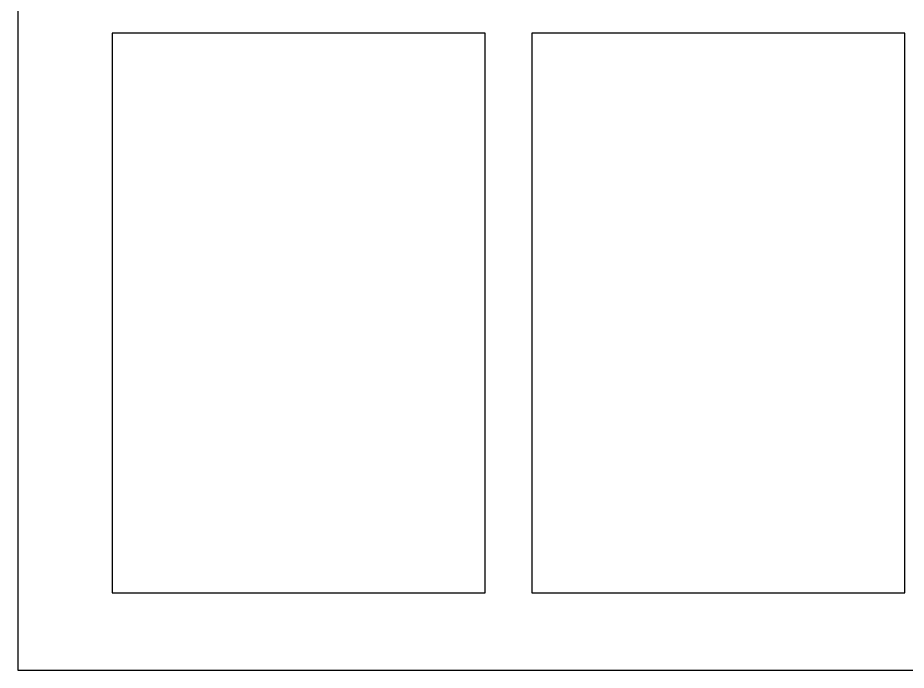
# Model space of a CAD drawing. Header units: metres. Extents: x 151 to 270, y 180 to 223.
# Drawn here: x 166.47 to 167.423, y 209.853 to 210.552 of the extents above; entities that cross this region are included whole.
import ezdxf

# ---------------------------------------------------------------- set-up
doc = ezdxf.new("R2010")
doc.units = ezdxf.units.M
doc.layers.add('1-AREA DE PRODUCCION', color=7, linetype='Continuous')

msp = doc.modelspace()

# ---------------------------------------------------------------- linework, layer by layer
at = {"layer": '1-AREA DE PRODUCCION', "color": 0}
for p, q in [((166.46996, 211.35282), (166.46996, 209.85282)), ((166.46996, 209.85282), (167.97515, 209.85282))]:
    msp.add_line(p, q, dxfattribs=at)
at = {"layer": '1-AREA DE PRODUCCION', "color": 0, "lineweight": -2}
for p, q in [((166.97121, 210.53581), (166.57121, 210.53581)), ((166.57121, 210.53581), (166.57121, 209.93581)), ((166.97121, 209.93581), (166.97121, 210.53581)), ((167.42121, 210.53581), (167.02121, 210.53581)), ((167.02121, 210.53581), (167.02121, 209.93581)), ((167.42121, 209.93581), (167.42121, 210.53581)), ((166.57121, 209.93581), (166.97121, 209.93581)), ((167.02121, 209.93581), (167.42121, 209.93581))]:
    msp.add_line(p, q, dxfattribs=at)

doc.saveas('drawing.dxf')
